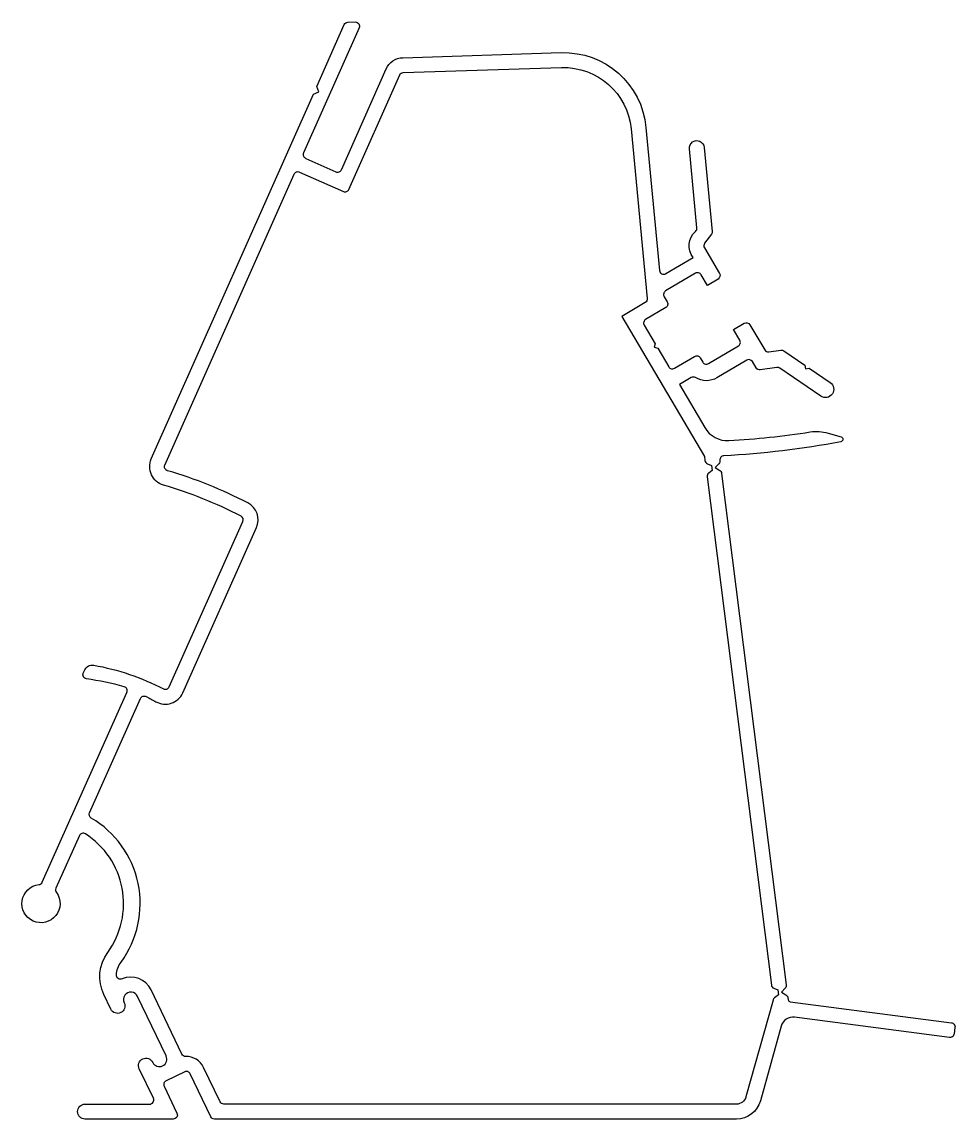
# Model space of a CAD drawing. Extents: x 482 to 595, y 688 to 820.
import ezdxf

# ---------------------------------------------------------------- set-up
doc = ezdxf.new("R2010")
doc.units = 0
doc.layers.get('0').update_dxf_attribs({"linetype": 'CONTINUOUS'})
doc.layers.add('WARNINGS', color=7, linetype='CONTINUOUS')

msp = doc.modelspace()

# ---------------------------------------------------------------- linework, layer by layer
at = {"color": 0}
msp.add_lwpolyline([(502.04, 693.23), (499.78, 692.15, 0.414214), (499.55, 691.48), (501.1, 688.23, -0.551804), (500.65, 687.52), (489.97, 687.52, -1), (489.97, 689.32), (497.8, 689.32, 0.551804), (498.25, 690.03), (496.54, 693.59, -0.999991), (498.17, 694.37, 0.999991), (499.79, 695.15), (496.34, 702.36, 1), (494.72, 701.59, -1), (493.09, 700.81), (492.25, 702.58, -0.275903), (492.72, 707.68, 0.43288), (490.02, 722.01, 0.458229), (489.29, 721.8), (486.45, 715.43, 0.267949), (486.51, 714.93, -3.732051), (484.4, 715.87, 0.267949), (484.81, 716.16), (495.05, 739.12, 0.459422), (494.72, 739.81, 0.029867), (490.15, 740.77, -0.496097), (489.77, 741.47), (489.94, 741.84, -0.345216), (491.03, 742.42, -0.074955), (499.47, 739.55, 0.431332), (500.15, 739.79), (509.08, 759.81, 0.397545), (508.85, 760.45, 0.048071), (499.46, 764.21, -0.453902), (498, 767.36), (517.62, 811.5), (518.28, 811.76), (518.03, 812.42), (521.35, 819.9, -0.287824), (521.79, 820.2), (522.68, 820.22, -0.553007), (523.15, 819.52), (516.42, 804.38, 0.414214), (516.68, 803.72), (520.33, 802.09, 0.414214), (520.99, 802.35), (526.41, 814.54, -0.287824), (528.44, 815.9), (547.58, 816.51, -0.395891), (557.85, 807.46), (559.49, 790.16, 0.549542), (560.24, 789.78), (563.54, 791.73, -0.40074), (563.85, 794.89, 0.243), (564.02, 795.32), (563.11, 804.88, -1), (564.91, 805.05), (565.87, 794.89, -0.186925), (565.77, 794.54), (564.95, 793.45, 0.303386), (564.92, 792.9), (566.75, 789.8, -0.414195), (566.58, 789.12), (565.28, 788.35), (564.52, 789.64, 0.414222), (563.84, 789.82), (560.22, 787.68, 0.414214), (560.05, 786.99), (560.42, 786.36, -0.41424), (560.24, 785.68), (557.81, 784.23, 0.414258), (557.63, 783.55), (558.97, 781.28), (558.86, 780.87), (559.27, 780.77), (560.61, 778.5, 0.414214), (561.3, 778.33), (563.74, 779.77, -0.414242), (564.42, 779.59), (564.73, 779.07, 0.414214), (565.41, 778.9), (569.03, 781.04, 0.414336), (569.2, 781.72), (568.44, 783.01), (569.73, 783.77, -0.414196), (570.42, 783.6), (572.22, 780.55, 0.303265), (572.72, 780.31), (574.18, 780.51, -0.186753), (574.53, 780.43), (577.09, 778.69), (577.17, 778.27), (577.58, 778.35), (580.14, 776.61, -1), (579.01, 774.96), (574.04, 778.34, 0.186753), (573.69, 778.43), (571.68, 778.14, -0.303265), (571.18, 778.38), (570.73, 779.14, 0.414185), (570.05, 779.31), (566.43, 777.18, -0.278102), (563.85, 777.2, 0.278128), (563.33, 777.2), (561.89, 776.35), (564.96, 771.15, 0.280206), (567.89, 769.58, 0.02516), (577.71, 770.63, -0.110026), (579.88, 770.49), (581.46, 770.04, -0.78753), (581.43, 769.45, -0.035687), (567.28, 767.75, 0.431361), (566.8, 767.19, -0.222946), (566.67, 766.79), (566.21, 766.32), (566.77, 765.98, -0.227936), (567, 765.62), (574.83, 703.76, -0.227936), (574.69, 703.35), (574.23, 702.88), (574.79, 702.54, -0.227936), (575.03, 702.17), (575.05, 701.97, 0.341287), (575.31, 701.71), (594.81, 699.17, -0.414214), (595.24, 698.61), (595.14, 697.82, -0.414214), (594.58, 697.39), (575.84, 699.83, 0.373131), (574.2, 698.74), (571.69, 689.71, -0.336699), (568.8, 687.52), (505.64, 687.52, -0.288822), (505.19, 687.8), (502.71, 692.99, 0.414214)], format="xyb", close=True, dxfattribs=at)
at = {"layer": 'WARNINGS', "color": 0, "linetype": 'CONTINUOUS'}
msp.add_lwpolyline([(494.34, 706.51, 0.443511), (490.73, 723.93, -0.38171), (490.52, 724.56), (496.69, 738.39, -0.429156), (497.38, 738.63, -0.01194), (498.56, 738, 0.443368), (501.8, 739.06), (510.72, 759.07, 0.397545), (509.68, 762.05, 0.048071), (499.96, 765.94, -0.453902), (499.64, 766.62), (515.28, 801.82, -0.414214), (515.94, 802.07), (521.24, 799.72, 0.414214), (521.9, 799.97), (528.05, 813.81, -0.287824), (528.49, 814.1), (547.63, 814.71, -0.395891), (556.05, 807.29), (558, 786.77, -0.290729), (557.76, 786.3), (554.91, 784.61), (564.93, 767.66), (564.99, 767.17, 0.267924), (565.29, 766.77), (565.77, 766.57), (565.85, 765.98), (565.44, 765.66, 0.267949), (565.24, 765.2), (573.02, 703.73, 0.267949), (573.32, 703.33), (573.8, 703.13), (573.87, 702.53), (573.4, 702.17, 0.163868), (573.22, 701.9), (569.95, 690.19, -0.336699), (568.8, 689.32), (506.78, 689.32, -0.288822), (506.32, 689.6), (504.33, 693.77, 0.300336), (502.16, 695.08, -0.300336), (501.69, 695.36), (497.96, 703.14, 0.402556), (494.46, 704.46, -0.562229), (493.77, 704.95, -0.140646)], format="xyb", close=True, dxfattribs=at)

doc.saveas('drawing.dxf')
